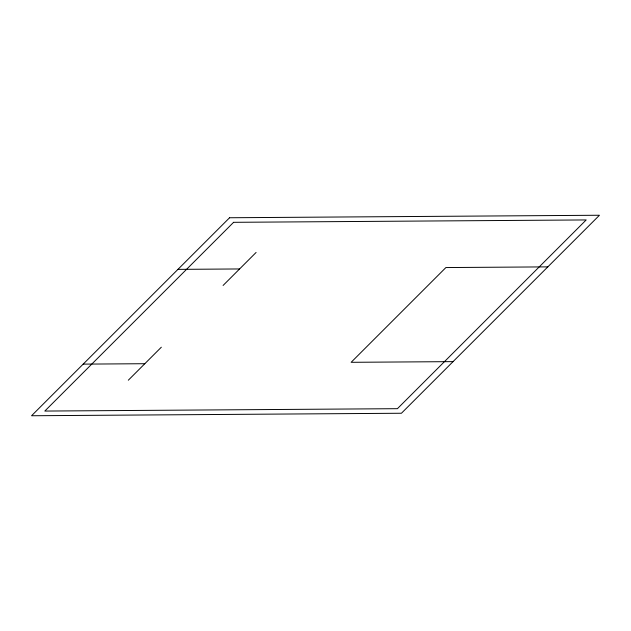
<?xml version="1.0" encoding="UTF-8"?>
<svg xmlns="http://www.w3.org/2000/svg" width="631" height="631" viewBox="0 0 631 631"><rect width="100%" height="100%" fill="white"/><g stroke="black" fill="none" stroke-linecap="round" stroke-linejoin="round"><path stroke-width="0.95" d="M128.322 380.209L161.331 347.208M223.09 285.457L256.099 252.455M177.95 269.374L239.599 268.956M547.818 266.874L445.896 267.56L351.128 362.312L453.05 361.626M83.182 364.126L144.822 363.708M229.581 217.75L31.55 415.75L401.419 413.25L599.45 215.25L229.581 217.75M233.588 222.317L44.801 411.065L397.412 408.683L586.199 219.935L233.588 222.317"/></g></svg>
